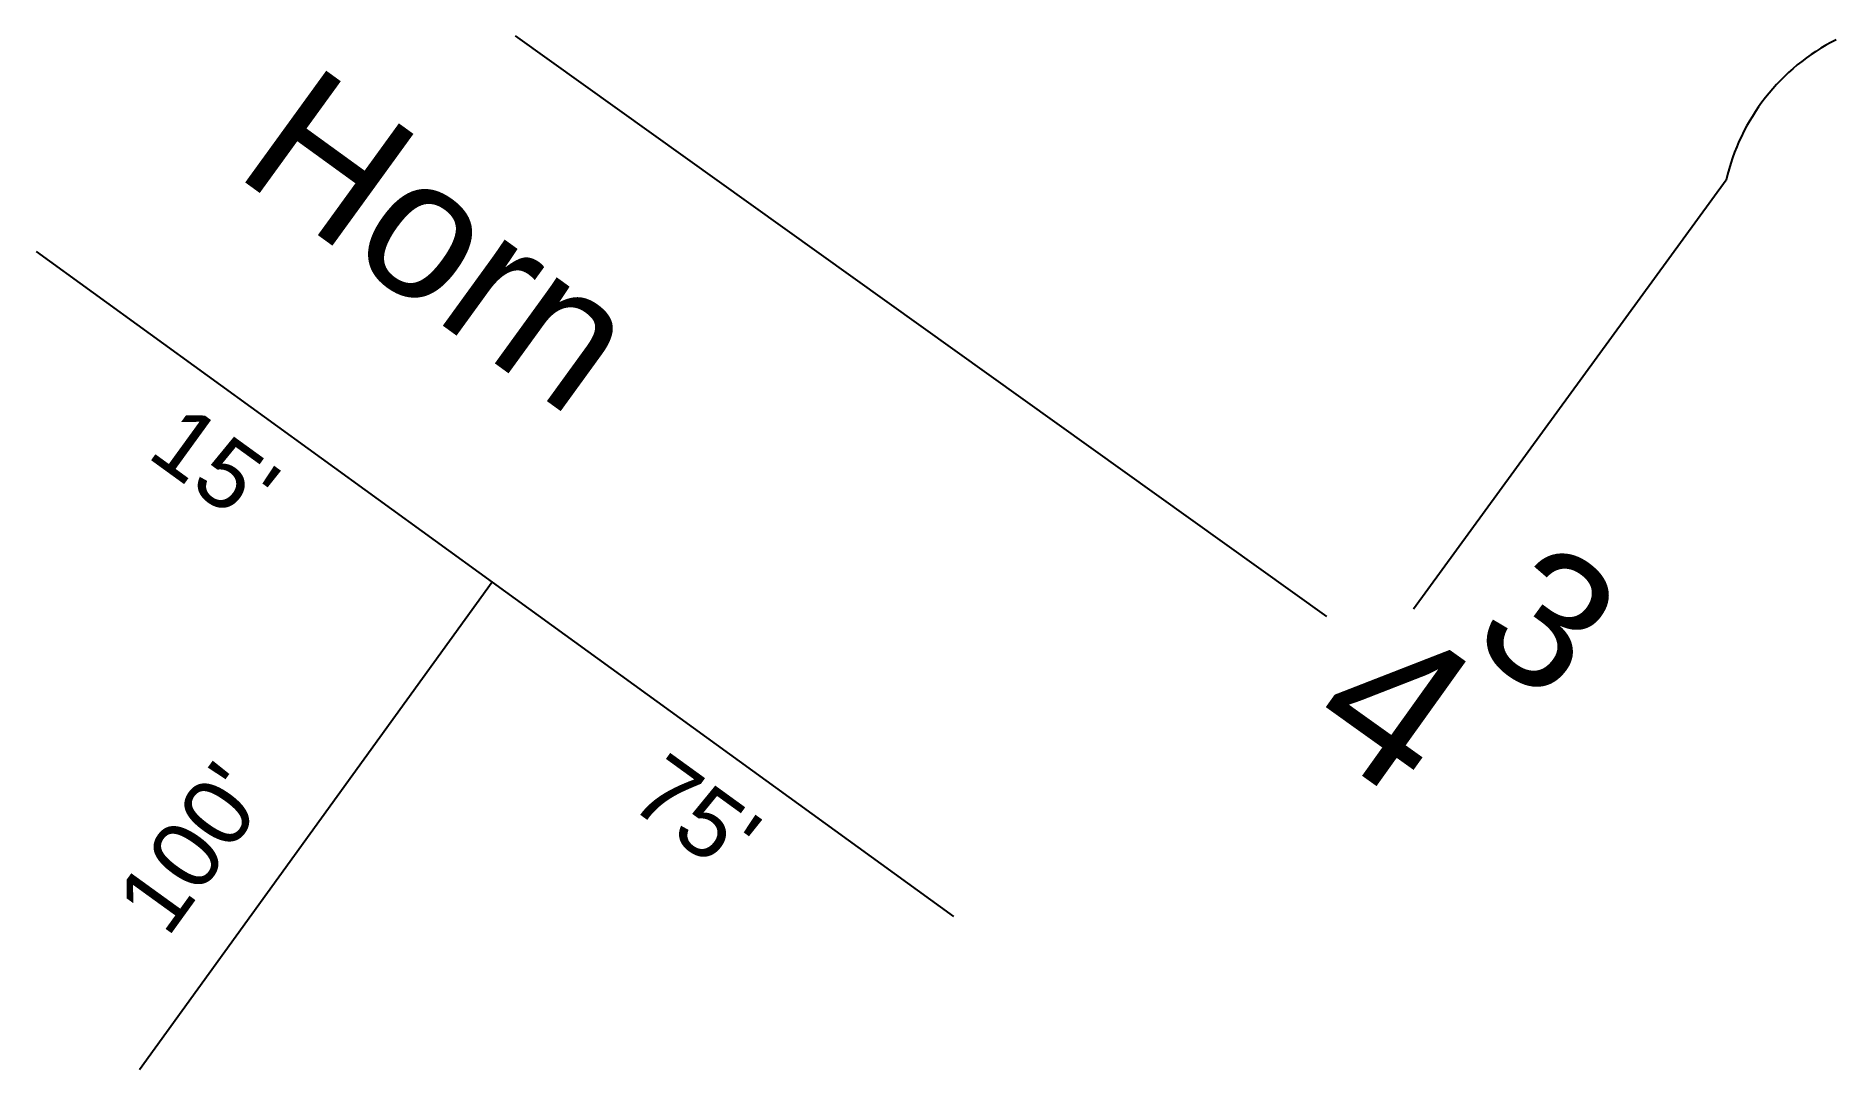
# Model space of a CAD drawing. Extents: x 4 to 229, y 11 to 141.
import ezdxf
from ezdxf.enums import TextEntityAlignment as Align

# ---------------------------------------------------------------- set-up
doc = ezdxf.new("R2010")
doc.units = 0
doc.header["$MEASUREMENT"] = 0
for name, color, linetype in [('PLAT-CURVE', 4, 'CONTINUOUS'), ('PLAT-LINE', 7, 'CONTINUOUS'), ('PLAT-TEXT-DIST', 2, 'CONTINUOUS'), ('PLAT-TEXT-LOTNO', 5, 'CONTINUOUS'), ('PLAT-TEXT-MISC', 9, 'CONTINUOUS')]:
    doc.layers.add(name, color=color, linetype=linetype)
doc.styles.add('PLAT', font='arial.ttf')

msp = doc.modelspace()

# ---------------------------------------------------------------- linework, layer by layer
at = {"layer": 'PLAT-CURVE'}
msp.add_arc((240.68, 116.88), 26.25, 116.8043, 167.0822, dxfattribs=at)
at = {"layer": 'PLAT-LINE'}
for p, q in [((63.55, 140.78), (165.09, 68.12)), ((215.09, 122.75), (175.95, 69.03)), ((3.59, 113.82), (60.69, 72.42)), ((60.69, 72.42), (16.53, 11.34)), ((60.69, 72.42), (118.41, 30.56))]:
    msp.add_line(p, q, dxfattribs=at)

# ---------------------------------------------------------------- texts
at = {"layer": 'PLAT-TEXT-DIST', "style": 'PLAT'}
for s, p in [("15'", (28.48, 90.54)), ("75'", (88.71, 46.86))]:
    msp.add_text(s, height=8.477, rotation=324.0568, dxfattribs=at).set_placement(p, align=Align.TOP_CENTER)
msp.add_text("100'", height=8.477, rotation=54.1333, dxfattribs=at).set_placement((28.53, 35.17), align=Align.BOTTOM_CENTER)
at = {"layer": 'PLAT-TEXT-LOTNO', "style": 'PLAT'}
for s, height, rotation, p in [('3', 16.88, 323.9222, (192.89, 67.72)), ('4', 19.2, 324.4113, (173.61, 57.06))]:
    msp.add_text(s, height=height, rotation=rotation, dxfattribs=at).set_placement(p, align=Align.MIDDLE_CENTER)
at = {"layer": 'PLAT-TEXT-MISC', "style": 'PLAT'}
msp.add_text('Horn', height=17.28, rotation=324.0568, dxfattribs=at).set_placement((54.41, 115.25), align=Align.MIDDLE_CENTER)

doc.saveas('drawing.dxf')
